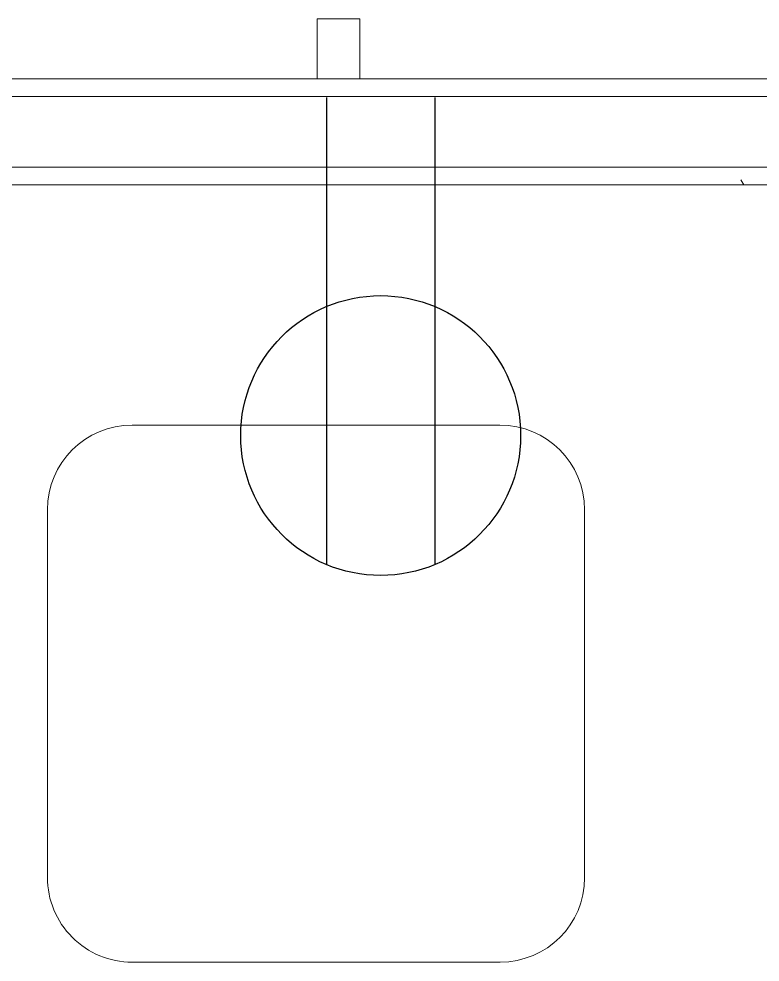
# Model space of a CAD drawing. Header units: inches. Extents: x 1076 to 2563, y 349 to 2134.
# Drawn here: x 2272.47 to 2298.68, y 854.33 to 887.7 of the extents above; entities that cross this region are included whole.
import ezdxf

# ---------------------------------------------------------------- set-up
doc = ezdxf.new("R2010")
doc.units = ezdxf.units.IN
doc.header["$MEASUREMENT"] = 0
for name, color, linetype, lineweight in [('A-ANNO-NOTE', 131, 'Continuous', 30), ('A-WALL', 113, 'Continuous', 13), ('A-WALL-PATT', 111, 'Continuous', 13), ('E-ELEC-FIXT', 91, 'Continuous', 9), ('I-FURN', 30, 'Continuous', 9), ('I-WALL', 2, 'Continuous', 13)]:
    doc.layers.add(name, color=color, linetype=linetype, lineweight=lineweight)
pattern_1 = [(0, (0, 0), (30.72, 7.68), [1.267, -21.773, 1.267, -21.773, -122.88]), (0, (0, 0), (30.72, 7.68), [-46.08, 1.267, -44.813, 1.267, -21.773, -53.76]), (0, (0, 0), (30.72, 7.68), [-115.2, 1.267, -14.093, 1.267, -37.133]), (120, (11.52, 3.84), (-22.011075, 22.7643), [1.267, -21.773, 1.267, -21.773, -122.88]), (120, (11.52, 3.84), (-22.011075, 22.7643), [-46.08, 1.267, -44.813, 1.267, -21.773, -53.76]), (120, (11.52, 3.84), (-22.011075, 22.7643), [-115.2, 1.267, -14.093, 1.267, -37.133]), (240, (15.36, 19.2), (-8.708925, -30.4443), [1.267, -21.773, 1.267, -21.773, -122.88]), (240, (15.36, 19.2), (-8.708925, -30.4443), [-46.08, 1.267, -44.813, 1.267, -21.773, -53.76]), (240, (15.36, 19.2), (-8.708925, -30.4443), [-115.2, 1.267, -14.093, 1.267, -37.133])]

# ---------------------------------------------------------------- blocks, each defined once
blk = doc.blocks.new('Bernhardt_Design-Table-Occasional-Accent-_A19-A42_ - A19-6982465-Level XX  POWER _ SIGNAL')
at = {"layer": 'I-FURN'}
for p, q in [((6.503, 9.5), (-6.513, 9.5)), ((-9.5, 6.513), (-9.5, -6.5)), ((9.5, -6.5), (9.5, 6.503)), ((-6.5, -9.5), (6.5, -9.5))]:
    blk.add_line(p, q, dxfattribs=at)
for centre, radius, start, end in [((-6.513, 6.513), 2.987, 90, 180), ((6.503, 6.503), 2.997, 360, 90), ((-6.5, -6.5), 3, 180, 270), ((6.5, -6.5), 3, 270, 360)]:
    blk.add_arc(centre, radius, start, end, dxfattribs=at)
blk = doc.blocks.new('PS - Power Device _Wall Base_ - Duplex-4862727-Level XX  POWER _ SIGNAL')
at = {"layer": 'E-ELEC-FIXT'}
for p, q in [((2382.004, 803.425), (2382.004, 804.925)), ((2382.004, 804.925), (2384.129, 804.925)), ((2382.004, 803.425), (2384.129, 803.425))]:
    blk.add_line(p, q, dxfattribs=at)

msp = doc.modelspace()

# ---------------------------------------------------------------- hatches: boundary and pattern name
at = {"layer": 'A-WALL-PATT', "lineweight": 9}
h = msp.add_hatch(dxfattribs=at)
h.set_pattern_fill('FP_1', color=256, style=0, pattern_type=2)
h.set_pattern_definition(pattern_1)
h.paths.add_polyline_path([(2537.657, 884.95), (2537.657, 885.575), (2427.884, 885.575), (2427.884, 884.95), (2537.424, 884.95)], flags=0)
h.paths.add_polyline_path([(2381.754, 884.95), (2389.384, 884.95), (2389.384, 885.575), (2381.754, 885.575)], flags=0)
h.paths.add_polyline_path([(2276.946, 884.95), (2343.254, 884.95), (2343.254, 885.575), (2227.893, 885.575), (2227.914, 884.95), (2264.695, 884.95)], flags=0)
h = msp.add_hatch(dxfattribs=at)
h.set_pattern_fill('FP_1', color=256, style=0, pattern_type=2)
h.set_pattern_definition(pattern_1)
h.paths.add_polyline_path([(2485.206, 881.825), (2537.657, 881.825), (2537.657, 882.45), (2427.884, 882.45), (2427.884, 881.825), (2472.955, 881.825)], flags=0)
h.paths.add_polyline_path([(2387.879, 881.825), (2389.384, 881.825), (2389.384, 882.45), (2387.254, 882.45), (2387.254, 881.825)], flags=0)
h.paths.add_polyline_path([(2384.129, 881.825), (2384.754, 881.825), (2384.754, 882.45), (2381.754, 882.45), (2381.754, 881.825)], flags=0)
h.paths.add_polyline_path([(2313.698, 881.825), (2343.254, 881.825), (2343.254, 882.45), (2231.018, 882.45), (2231.018, 881.825), (2301.447, 881.825)], flags=0)

# ---------------------------------------------------------------- linework, layer by layer
at = {"layer": 'A-ANNO-NOTE'}
for p, q in [((2283.344, 884.922), (2283.344, 868.395)), ((2283.344, 884.922), (2283.344, 868.395)), ((2287.177, 884.922), (2287.177, 868.395))]:
    msp.add_line(p, q, dxfattribs=at)
msp.add_circle((2285.261, 872.959), 4.95, dxfattribs=at)
at = {"layer": 'A-WALL'}
for p, q in [((2228.518, 884.95), (2343.254, 884.95)), ((2231.018, 882.45), (2343.254, 882.45))]:
    msp.add_line(p, q, dxfattribs=at)
at = {"layer": 'I-WALL'}
for p, q in [((2343.254, 885.575), (2227.893, 885.575)), ((2231.643, 881.825), (2343.254, 881.825))]:
    msp.add_line(p, q, dxfattribs=at)

# ---------------------------------------------------------------- block references
at = {"layer": 'E-ELEC-FIXT', "rotation": 269.9999999999999}
msp.add_blockref('PS - Power Device _Wall Base_ - Duplex-4862727-Level XX  POWER _ SIGNAL', (1479.593, 3269.704), dxfattribs=at)
at = {"layer": 'I-FURN', "rotation": 180}
msp.add_blockref('Bernhardt_Design-Table-Occasional-Accent-_A19-A42_ - A19-6982465-Level XX  POWER _ SIGNAL', (2282.975, 863.832), dxfattribs=at)

doc.saveas('drawing.dxf')
